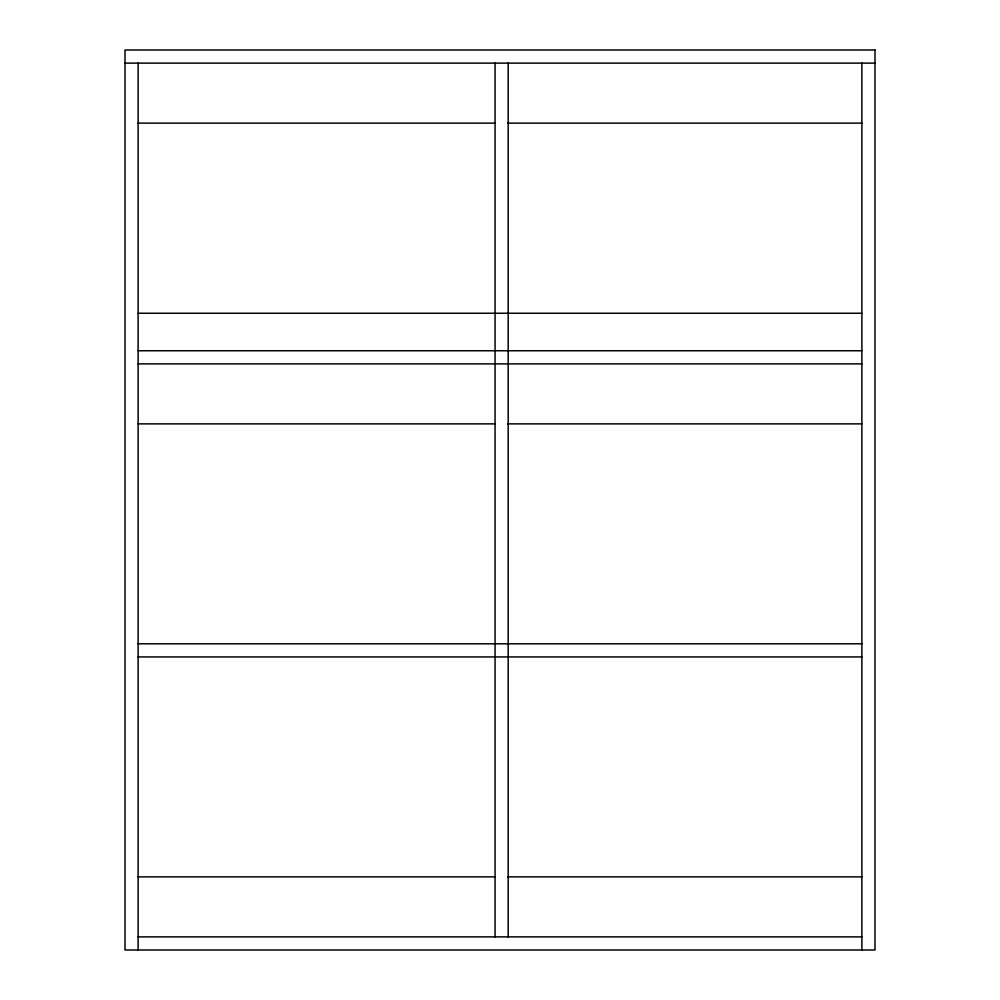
<?xml version="1.0" encoding="UTF-8"?>
<svg xmlns="http://www.w3.org/2000/svg" width="1000" height="1000" viewBox="0 0 1000 1000"><rect width="100%" height="100%" fill="white"/><g stroke="black" fill="none" stroke-linecap="round" stroke-linejoin="round"><path stroke-width="1.5" d="M125 63.125L875 63.125M138.125 123.125L495.325 123.125M507.8 123.125L861.875 123.125M138.125 313.25L861.875 313.25M138.125 350.75L861.875 350.75M138.125 363.875L861.875 363.875M138.125 423.875L495.325 423.875M507.8 423.875L861.875 423.875M138.125 643.812L861.875 643.812M138.125 656.938L861.875 656.938M138.125 876.875L495.325 876.875M507.8 876.875L861.875 876.875M138.125 936.875L861.875 936.875M861.875 63.125L861.875 950M508.188 63.125L508.188 936.875M495.062 63.125L495.062 936.875M138.125 63.125L138.125 950M875 50L125 50L125 950L875 950L875 50"/></g></svg>
